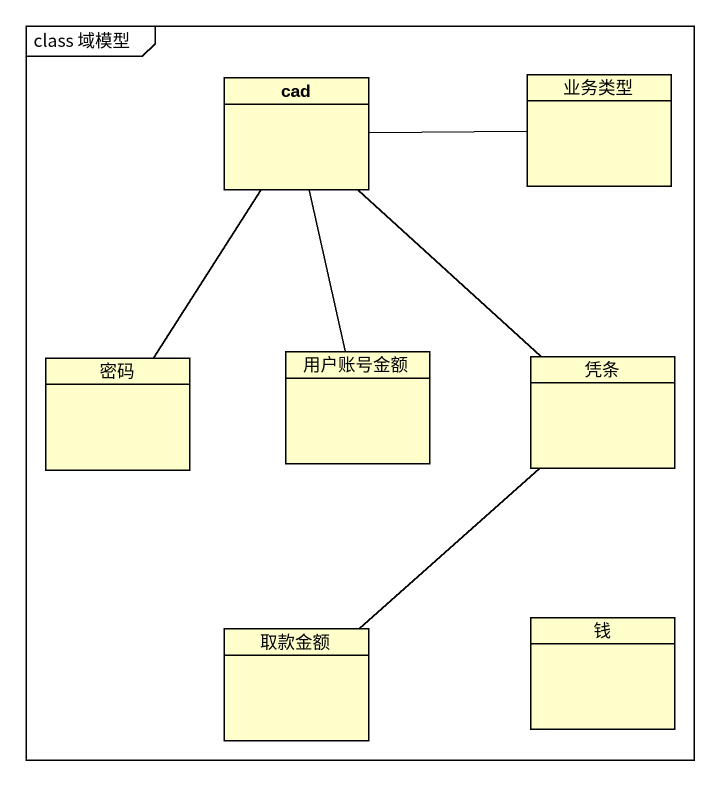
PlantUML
@startuml
mainframe class 域模型
hide circle
hide empty members
class cad
class 业务类型
class 密码
class 用户账号金额
class 凭条
class 取款金额
class 钱
cad -right- 业务类型
cad -- 密码
cad -- 用户账号金额
cad -- 凭条
凭条 -- 取款金额
@enduml
